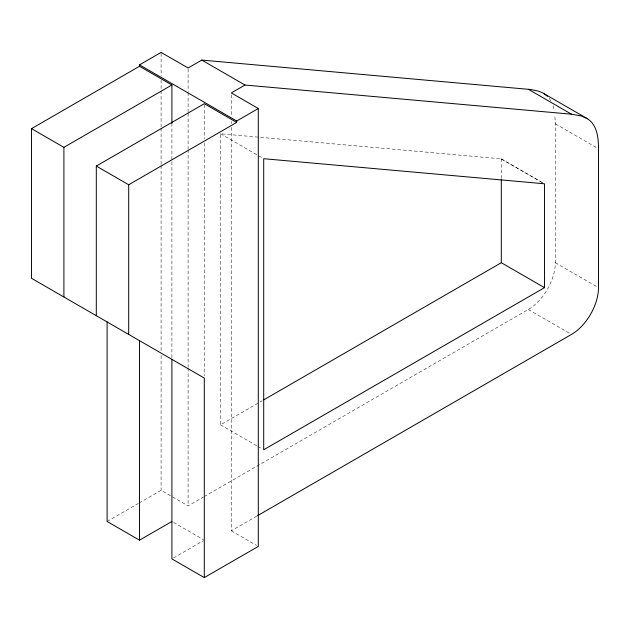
<?xml version="1.0" encoding="UTF-8"?>
<svg xmlns="http://www.w3.org/2000/svg" width="630" height="630" viewBox="0 0 630 630"><rect width="100%" height="100%" fill="white"/><g stroke="black" fill="none" stroke-linecap="round" stroke-linejoin="round"><path stroke-width="0.47" stroke-dasharray="3.15 2.36" d="M542.808 182.81L501.299 158.847L220.5 133.757L220.5 424.825L262.198 400.751M107.1 521.475L138.316 503.449M139.159 502.96L161.099 490.298L188.102 505.89L203.411 497.046M204.262 496.558L528.302 309.472A38.186 22.042 -60 0 0 555.298 262.71L555.298 123.803L554.809 114.471M173.565 557.928L203.466 540.658M231.297 127.378L231.297 530.83L256.812 516.096M555.298 123.803L596.807 147.766M500.992 158.815L542.501 182.779M555.298 262.71L596.807 286.674M528.302 309.472L569.803 333.435M220.5 133.757L262.852 158.217M220.5 424.825L256.922 445.859M257.772 446.347L262.009 448.788M231.297 530.83L256.615 545.438M173.565 522.435L203.466 539.697M549.234 98.359L550.809 100.721M553.006 105.651L554.29 110.793M501.299 158.847L501.299 178.447M231.297 94.902L231.297 115.566M231.297 121.472L231.297 123.441M204.301 104.682L204.301 139.096M204.301 143.026L204.301 376.008M188.102 68.977L188.102 91.61M188.102 92.594L188.102 112.274M188.102 113.258L188.102 148.688M188.102 149.672L188.102 367.14M188.102 368.125L188.102 505.89M171.903 123.338L171.903 160.689M171.903 161.674L171.903 358.289M161.099 53.392L161.099 76.025M161.099 79.963L161.099 89.799M161.099 90.783L161.099 127.189M161.099 128.173L161.099 164.588M161.099 165.572L161.099 351.548M161.099 355.485L161.099 490.298"/><path stroke-width="0.94" d="M171.903 359.273L171.903 558.889L204.301 577.592L204.301 378.063L31.5 278.295L31.5 128.646L139.498 66.292L139.498 64.874L161.099 52.408L188.102 67.993L201.797 60.086L531.027 89.554L538.288 91.098L542.383 92.736L587.404 118.716C597.327 125.016 598.445 138.088 598.5 148.743L598.5 287.65A38.186 22.042 -60 0 1 571.497 334.412L257.662 515.608M31.5 128.646L63.898 147.349L171.903 84.995L171.903 123.338M96.303 315.709L96.303 166.052L204.301 103.706L236.699 122.409L236.699 120.999L139.498 64.874M587.404 118.716L581.49 116.038L571.497 114.195L244.991 85.034L231.297 92.933L258.3 108.525L258.3 546.415L204.301 577.592M236.699 120.999L258.3 108.525M96.303 166.052L128.701 184.763L236.699 122.409M263.899 399.774L501.299 262.71L544.501 287.65L544.501 183.787L263.702 158.705L263.702 449.765L544.501 287.65M107.1 321.938L107.1 521.475L139.498 540.178L171.903 521.475M528.302 89.255L571.497 114.195M201.797 60.086L244.991 85.034M139.498 66.292L171.903 84.995M544.202 93.768L547.423 96.296M501.299 179.424L501.299 262.71M139.498 340.649L139.498 540.178M128.701 184.763L128.701 334.412M63.898 147.349L63.898 296.998"/></g></svg>
